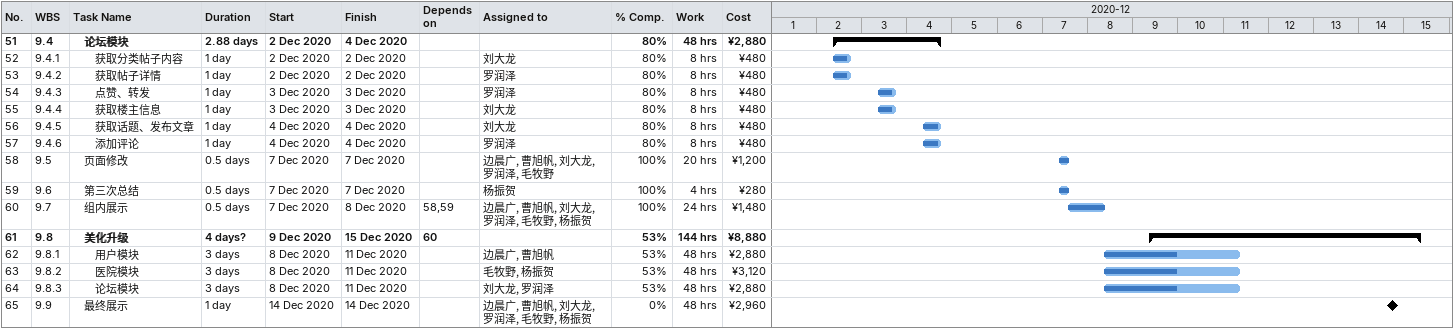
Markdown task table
| ID | WBS | Task | Duration | Start | Finish | Predecessors | Resources | % complete | Work (h) | Cost (¥) |
|---|---|---|---|---|---|---|---|---|---|---|
| 51 | 9.4 | **论坛模块** | 2.88d | 2020-12-02 | 2020-12-04 |  |  | 80 | 48 | 2880 |
| 52 | 9.4.1 | 获取分类帖子内容 | 1d | 2020-12-02 | 2020-12-02 |  | 刘大龙 | 80 | 8 | 480 |
| 53 | 9.4.2 | 获取帖子详情 | 1d | 2020-12-02 | 2020-12-02 |  | 罗润泽 | 80 | 8 | 480 |
| 54 | 9.4.3 | 点赞、转发 | 1d | 2020-12-03 | 2020-12-03 |  | 罗润泽 | 80 | 8 | 480 |
| 55 | 9.4.4 | 获取楼主信息 | 1d | 2020-12-03 | 2020-12-03 |  | 刘大龙 | 80 | 8 | 480 |
| 56 | 9.4.5 | 获取话题、发布文章 | 1d | 2020-12-04 | 2020-12-04 |  | 刘大龙 | 80 | 8 | 480 |
| 57 | 9.4.6 | 添加评论 | 1d | 2020-12-04 | 2020-12-04 |  | 罗润泽 | 80 | 8 | 480 |
| 58 | 9.5 | 页面修改 | 0.5d | 2020-12-07 | 2020-12-07 |  | 边晨广, 曹旭帆, 刘大龙, 罗润泽, 毛牧野 | 100 | 20 | 1200 |
| 59 | 9.6 | 第三次总结 | 0.5d | 2020-12-07 | 2020-12-07 |  | 杨振贺 | 100 | 4 | 280 |
| 60 | 9.7 | 组内展示 | 0.5d | 2020-12-07 | 2020-12-08 | 58, 59 | 边晨广, 曹旭帆, 刘大龙, 罗润泽, 毛牧野, 杨振贺 | 100 | 24 | 1480 |
| 61 | 9.8 | **美化升级** | 4d? | 2020-12-09 | 2020-12-15 | 60 |  | 53 | 144 | 8880 |
| 62 | 9.8.1 | 用户模块 | 3d | 2020-12-08 | 2020-12-11 |  | 边晨广, 曹旭帆 | 53 | 48 | 2880 |
| 63 | 9.8.2 | 医院模块 | 3d | 2020-12-08 | 2020-12-11 |  | 毛牧野, 杨振贺 | 53 | 48 | 3120 |
| 64 | 9.8.3 | 论坛模块 | 3d | 2020-12-08 | 2020-12-11 |  | 刘大龙, 罗润泽 | 53 | 48 | 2880 |
| 65 | 9.9 | 最终展示 | 1d | 2020-12-14 | 2020-12-14 |  | 边晨广, 曹旭帆, 刘大龙, 罗润泽, 毛牧野, 杨振贺 | 0 | 48 | 2960 |
